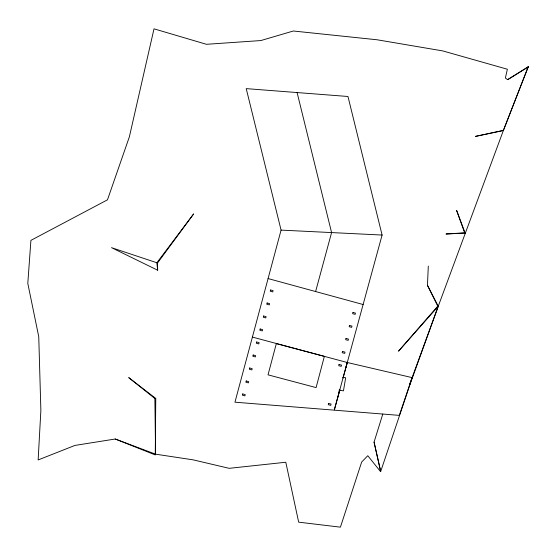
<?xml version="1.0" encoding="UTF-8"?>
<svg xmlns="http://www.w3.org/2000/svg" width="556" height="556" viewBox="0 0 556 556"><rect width="100%" height="100%" fill="white"/><g stroke="black" fill="none" stroke-linecap="round" stroke-linejoin="round"><path stroke-width="0.83" d="M507.642 79.668L528.2 66.873L507.642 79.668L505.383 78.014L507.378 69.236L442.764 50.916L377.093 39.775L293.318 31.004L260.84 40.56L206.457 44.306L154.012 28.836L129.381 136.804L107.482 199.826L30.914 240.366L27.8 283.379L38.753 336.741L40.873 410.439L38.142 459.944L74.935 445.425L115.252 439.011L155.263 454.94L155.763 398.443L128.714 377.607L154.867 398.506L155.763 398.443M503.256 130.389L475.408 136.408L503.354 130.549L528.2 66.873L503.354 130.549L438.253 306.245L437.767 306.168L427.46 285.304L428.301 266.088M339.181 390.889L338.166 396.88L337.478 396.762M343.024 378.094L382.097 235.049L347.973 96.487L246.225 88.626L281.072 230.108L234.952 402.19L399.34 415.381L412.079 377.607L347.257 362.505L252.403 337.082M345.839 367.697L347.236 362.498L334.344 409.883L339.827 389.805M315.606 291.546L331.584 232.582L297.099 92.56M427.46 285.304L438.253 306.245L410.001 384.439L380.686 471.474L374.056 442.124L382.785 414.081M157.536 262.981L193.648 213.907L156.855 262.786L157.654 270.209L111.499 247.656L157.536 262.981L157.654 270.209M437.767 306.168L398.527 351.17L438.253 306.245L409.744 384.071L410.001 384.439M464.649 232.818L445.975 234L465.15 233.089L456.622 210.453L464.649 232.818L465.15 233.089M281.072 230.108L382.097 235.049M115.252 439.011L155.59 454.176L193.196 459.861L229.148 468.326L285.798 462.244L298.669 522.16L340.418 527.164L361.664 462.029L367.773 455.718L380.332 471.328M342.767 377.274L345.672 377.76L343.448 390.861L339.097 390.117M268.082 278.563L363.124 304.521M374.056 442.124L380.686 471.474M154.867 398.506L155.59 454.176M276.325 343.615L268.034 374.841L316.086 387.595L324.37 356.368L276.325 343.615M249.693 367.996L249.359 369.247L251.854 369.914L252.188 368.663L249.693 367.996M253.175 354.999L252.841 356.243L255.336 356.91L255.67 355.666L253.175 354.999M256.663 341.996L256.323 343.24L258.825 343.914L259.159 342.663L256.663 341.996M260.145 328.992L259.812 330.243L262.307 330.91L262.64 329.659L260.145 328.992M263.627 315.989L263.294 317.24L265.789 317.907L266.122 316.663L263.627 315.989M267.116 302.992L266.776 304.236L269.278 304.903L269.611 303.659L267.116 302.992M270.598 289.989L270.265 291.233L272.76 291.907L273.093 290.656L270.598 289.989M339.042 364.458L338.708 365.702L341.203 366.369L341.537 365.125L339.042 364.458M342.524 351.455L342.19 352.699L344.685 353.373L345.019 352.122L342.524 351.455M346.006 338.451L345.672 339.702L348.167 340.369L348.508 339.118L346.006 338.451M349.495 325.448L349.161 326.699L351.656 327.366L351.99 326.122L349.495 325.448M352.977 312.451L352.643 313.695L355.138 314.362L355.472 313.118L352.977 312.451M242.743 393.94L242.402 395.191L244.897 395.865L245.238 394.621L242.743 393.94M246.218 380.971L245.877 382.215L248.372 382.889L248.713 381.645L246.218 380.971M328.596 403.427L328.255 404.678L330.75 405.352L331.091 404.108L328.596 403.427"/></g></svg>
